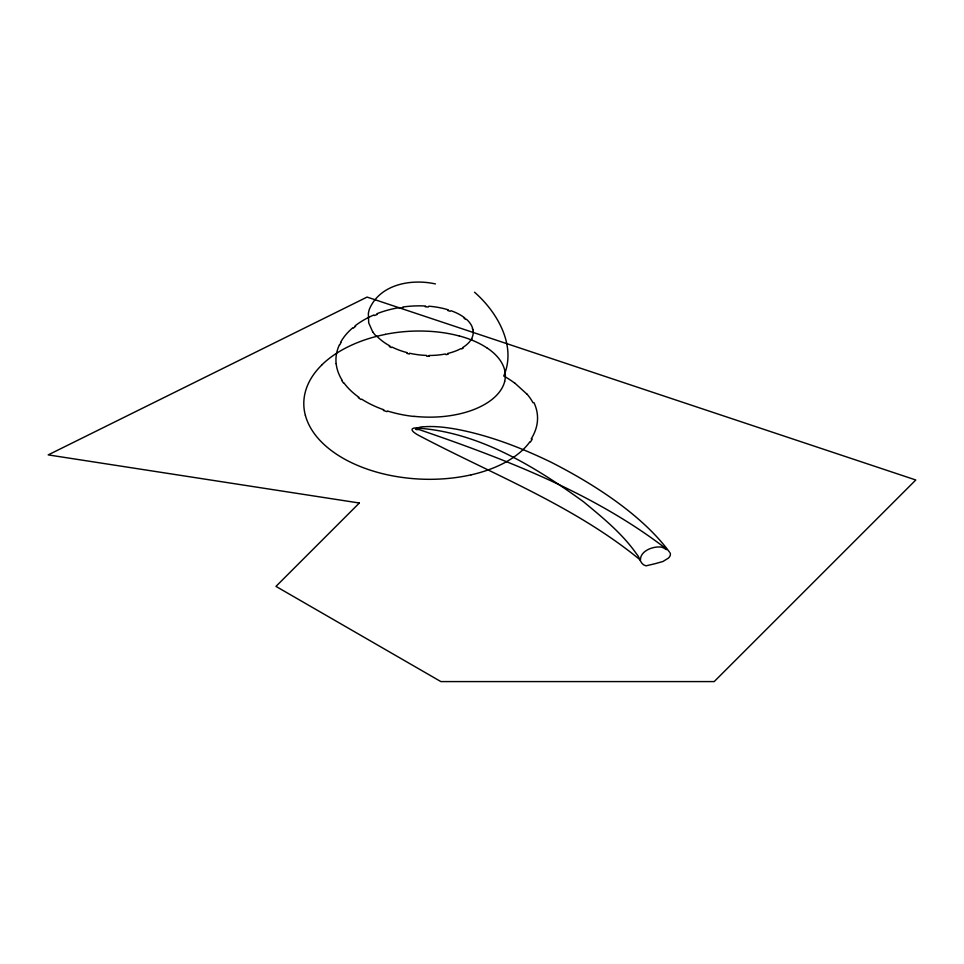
<?xml version="1.0" encoding="UTF-8"?>
<svg xmlns="http://www.w3.org/2000/svg" width="964" height="964" viewBox="0 0 964 964"><rect width="100%" height="100%" fill="white"/><g stroke="black" fill="none" stroke-linecap="round" stroke-linejoin="round"><path stroke-width="1.45" d="M471.251 340.135L471.914 338.882M339.786 344.799L340.979 342.545M530.465 441.958L532.273 439.09M353.354 328.097L355.632 326.278M461.72 348.968L463.298 348.004M374.406 315.553L377.406 314.348M446.043 354.656L448.248 354.162M399.626 308.347L402.892 307.841M426.799 356.246L429.305 356.294M425.281 306.805L428.329 306.998M435.415 283.934C411.375 278.572 380.129 284.127 369.465 308.986A51.586 37.114 -1.1 0 0 368.356 313.517L368.706 322.856L372.779 332.062M406.953 353.427L409.363 354.017M447.754 310.492L450.188 311.276M383.395 410.459L386.998 411.664M389.299 346.51L391.3 347.57M358.271 397.65L360.994 399.53M464.094 318.228L465.6 319.397M514.945 383.202L526.79 393.987M474.541 292.237C497.195 311.95 516.921 345.835 503.738 375.984A138.503 72.204 -1.4 0 1 514.86 383.226M640.337 560.036A5.953 3.434 0 0 1 640.096 559.819C574.074 505.594 492.628 474.469 417.786 434.897A38.958 22.497 0 0 1 413.604 432.041L412.881 431.269A7.459 4.314 0 0 1 412.11 429.968L412.098 429.342A2.205 1.265 0 0 1 412.544 428.739L412.929 428.51A4.736 2.735 0 0 1 414.653 427.956C477.084 431.065 533.923 465.937 583.413 501.678C602.464 517.463 622.19 533.405 636.481 553.842C640.084 557.421 640.024 564.277 645.627 565.711A1.832 1.06 0 0 0 646.157 565.796L653.881 563.988A11.58 6.688 0 0 1 654.689 563.807L662.931 561.506L668.389 558.132A12.399 7.158 0 0 0 670.173 552.866M669.414 551.998C642.024 514.933 593.993 484.036 550.818 462.081C520.982 447.658 489.736 435.595 457.117 429.329C446.272 427.401 435.21 425.943 424.172 426.763C422.569 426.221 412.05 428.968 416.653 429.643A2.711 1.567 0 0 1 417.111 429.583L418.46 429.57A4.061 2.35 0 0 1 419.364 429.667C504.883 458.96 593.342 492.99 665.582 548.347A33.174 19.147 0 0 1 666.763 549.625L665.955 549.36A47.826 27.607 0 0 0 664.051 548.167L661.738 547.142A5.82 3.362 0 0 1 661.075 547.082L660.991 547.082A12.424 7.17 0 0 0 655.098 547.275C648.603 548.335 640.277 552.517 640.409 560.084M341.834 380.551L343.341 382.853M472.372 328.338L472.794 329.664M336.099 363.814L335.966 361.38A76.867 51.02 -0.9 0 1 339.449 344.726M526.898 393.963A122.934 64.588 -1.9 0 1 532.984 402.723M533.936 402.591A125.585 65.624 -1.1 0 1 531.164 438.909M529.863 441.825A122.705 64.323 1.9 0 1 506.413 461.744M506.449 461.732A120.994 64.889 3.5 0 1 471.083 474.866M471.095 474.83A119.03 65.926 4.6 0 1 429.016 479.325A117.102 67.396 5.1 0 1 386.094 474.517A115.186 68.842 4.9 0 1 348.064 460.973A113.258 69.95 4 0 1 319.964 440.415A111.33 70.372 2.4 0 1 305.407 415.436M305.383 415.436A109.402 69.914 0.4 0 1 306.118 389.239A107.486 68.468 -1.8 0 1 321.663 365.139M321.602 365.127A105.558 66.082 -3.8 0 1 349.51 346.112A103.63 62.949 -5.2 0 1 385.383 334.4M385.347 334.351A101.714 59.334 -5.9 0 1 423.871 331.086A99.786 55.611 -5.7 0 1 459.31 336.014M459.406 335.966A97.87 52.14 -4.7 0 1 486.651 347.739M486.748 347.727A95.942 49.26 -3.1 0 1 502.292 363.862A94.026 47.212 -1 0 1 504.666 381.443M504.69 381.443A92.11 46.151 1.3 0 1 494.255 397.566A90.182 46.043 3.5 0 1 473.3 409.772A88.266 46.766 5.4 0 1 445.211 416.328A86.35 48.055 6.6 0 1 414.026 416.328M414.026 416.472A84.531 49.622 7.1 0 1 387.456 410.989M383.889 409.808A82.615 50.984 6.5 0 1 361.645 399.132M358.897 397.288A80.699 51.839 4.8 0 1 343.823 382.72M342.256 380.443A78.783 51.911 2.3 0 1 336.195 363.802M340.545 342.449A74.951 49.152 -4 0 1 352.764 327.808M354.969 325.94A73.047 46.405 -6.6 0 1 373.875 314.987M376.864 313.722A71.131 43.006 -8.2 0 1 399.47 307.576M402.795 307.01A69.215 39.283 -8.6 0 1 425.63 306.034M428.811 306.19A67.311 35.608 -7.8 0 1 448.477 309.926M451.032 310.721A65.407 32.366 -5.9 0 1 464.793 317.975M466.359 319.192A63.504 29.848 -3.2 0 1 472.625 328.302M473.011 329.664A61.6 28.257 0.1 0 1 471.517 338.834M470.818 340.051A59.696 27.679 3.5 0 1 462.479 347.703M460.937 348.594A57.792 28.028 6.8 0 1 447.489 353.523M445.368 353.981A55.9 29.101 9.4 0 1 428.98 355.475M426.582 355.427A53.996 30.583 11 0 1 409.579 353.246M407.218 352.655A52.104 32.089 11.2 0 1 391.89 347.016M389.926 345.943A50.152 33.258 9.6 0 1 376.84 336.171M376.322 336.364A48.718 33.945 6.3 0 1 372.899 332.026M359.343 503.015L275.969 586.389L440.873 681.584L714.191 681.584L915.8 479.988L367.079 297.081L48.2 454.888L359.343 503.015"/></g></svg>
